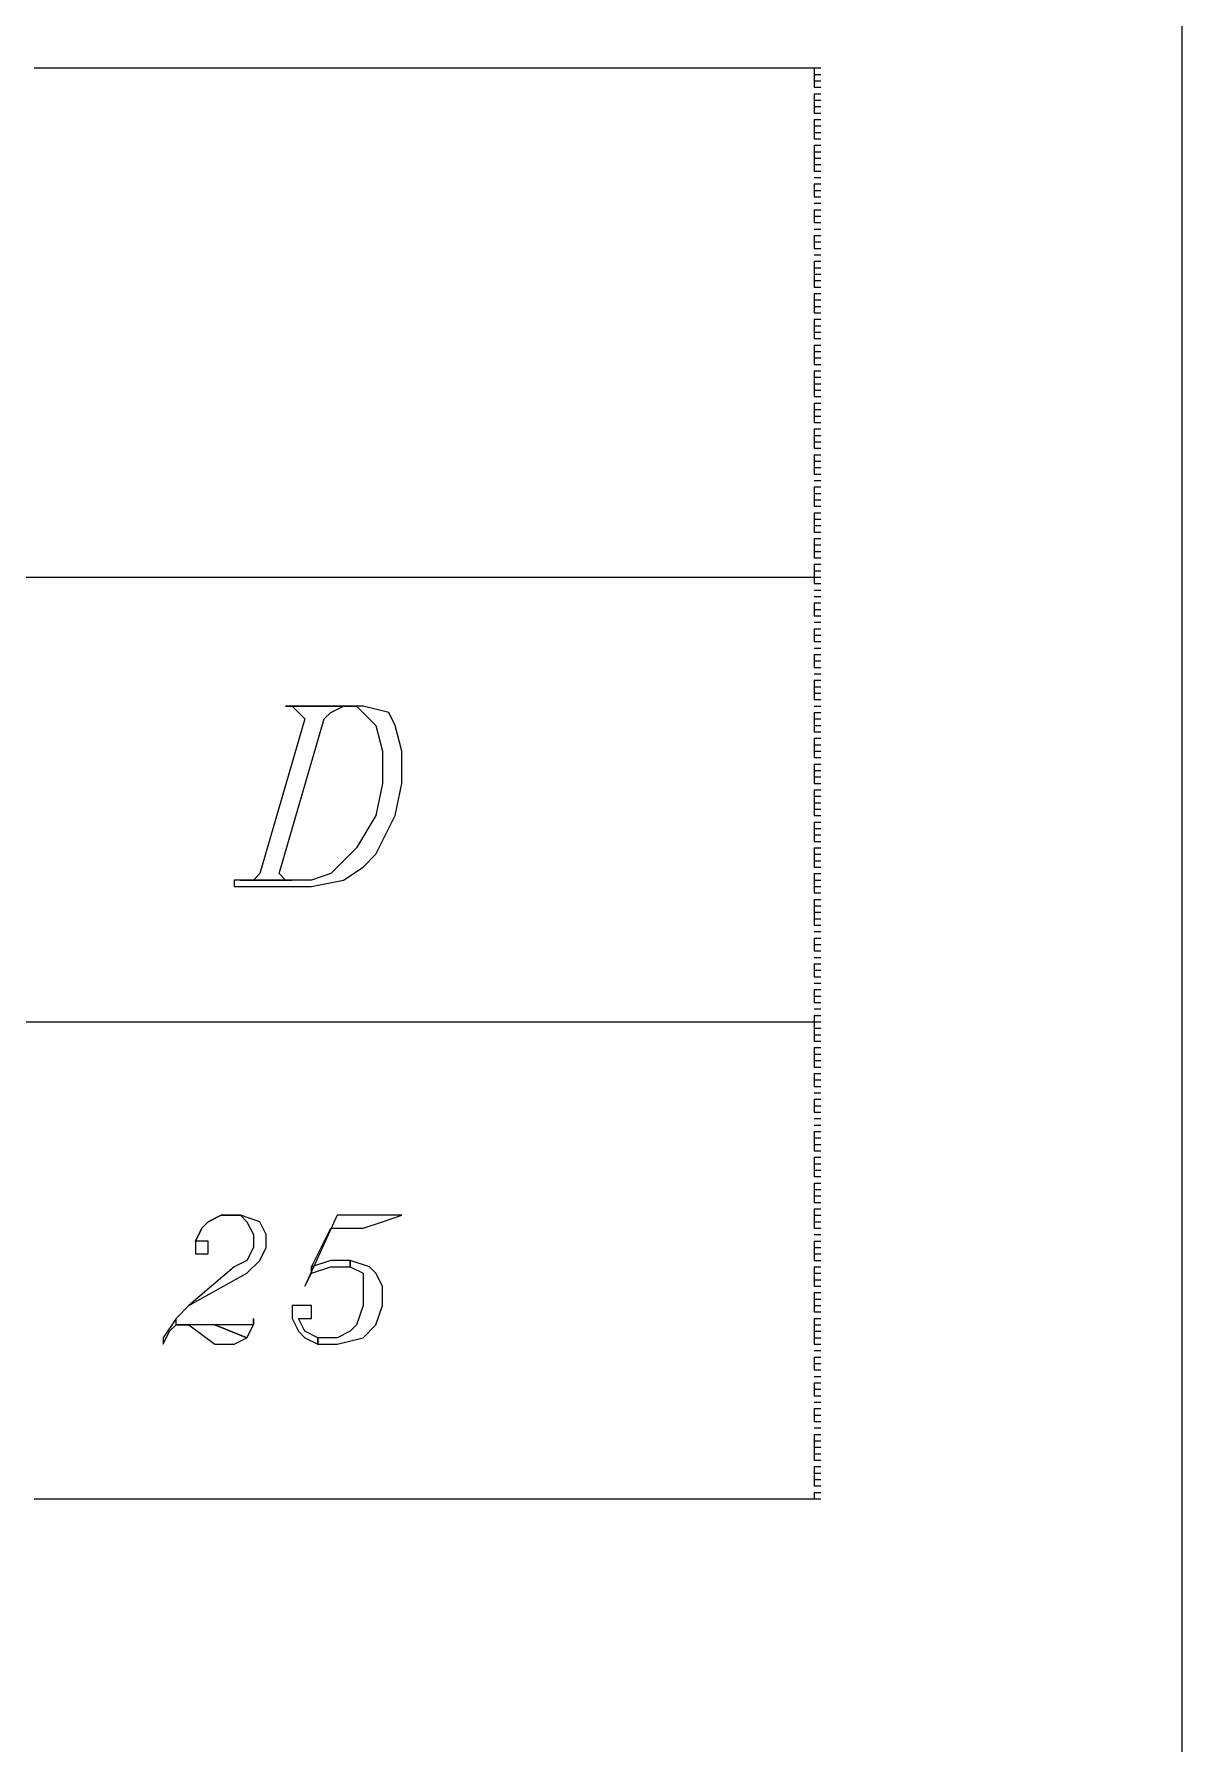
# Model space of a CAD drawing. Header units: inches. Extents: x 0.2 to 10.8, y 0.5 to 8.
# Drawn here: x 5.445 to 5.7417, y 3.2017 to 3.6437 of the extents above; entities that cross this region are included whole.
import ezdxf

# ---------------------------------------------------------------- set-up
doc = ezdxf.new("R2010")
doc.units = ezdxf.units.IN
doc.header["$MEASUREMENT"] = 0
doc.layers.add('PDF_Geometry', color=7, linetype='Continuous')

msp = doc.modelspace()

# ---------------------------------------------------------------- linework, layer by layer
at = {"layer": 'PDF_Geometry', "lineweight": 13}
for points in [[(0.76167, 6.81667), (5.74167, 6.81667), (5.74167, 1.33667), (0.76167, 1.33667), (0.76167, 6.81667)], [(3.06667, 6.81667), (5.74167, 6.81667), (5.74167, 1.33667), (3.06667, 1.33667), (3.06667, 6.81667)], [(5.445, 3.635), (5.44667, 3.635)], [(5.445, 3.635), (5.44667, 3.635)], [(5.44667, 3.635), (5.44833, 3.635)], [(5.44667, 3.635), (5.44833, 3.635)], [(5.44833, 3.635), (5.45, 3.635)], [(5.44833, 3.635), (5.45, 3.635)], [(5.45, 3.635), (5.45167, 3.635)], [(5.45167, 3.635), (5.45333, 3.635)], [(5.45167, 3.635), (5.45333, 3.635)], [(5.45333, 3.635), (5.455, 3.635)], [(5.45333, 3.635), (5.455, 3.635)], [(5.455, 3.635), (5.45667, 3.635)], [(5.455, 3.635), (5.45667, 3.635)], [(5.45667, 3.635), (5.45833, 3.635)], [(5.45833, 3.635), (5.46, 3.635)], [(5.45833, 3.635), (5.46, 3.635)], [(5.46, 3.635), (5.46167, 3.635)], [(5.46, 3.635), (5.46167, 3.635)], [(5.46167, 3.635), (5.46333, 3.635)], [(5.46167, 3.635), (5.46333, 3.635)], [(5.46333, 3.635), (5.465, 3.635)], [(5.465, 3.635), (5.46667, 3.635)], [(5.465, 3.635), (5.46667, 3.635)], [(5.46667, 3.635), (5.46833, 3.635)], [(5.46667, 3.635), (5.46833, 3.635)], [(5.46833, 3.635), (5.47, 3.635)], [(5.46833, 3.635), (5.47, 3.635)], [(5.47, 3.635), (5.47167, 3.635)], [(5.47, 3.635), (5.47167, 3.635)], [(5.47167, 3.635), (5.47333, 3.635)], [(5.47333, 3.635), (5.475, 3.635)], [(5.47333, 3.635), (5.475, 3.635)], [(5.475, 3.635), (5.47667, 3.635)], [(5.475, 3.635), (5.47667, 3.635)], [(5.47667, 3.635), (5.47833, 3.635)], [(5.47667, 3.635), (5.47833, 3.635)], [(5.47833, 3.635), (5.48, 3.635)], [(5.48, 3.635), (5.48167, 3.635)], [(5.48, 3.635), (5.48167, 3.635)], [(5.48167, 3.635), (5.48333, 3.635)], [(5.48167, 3.635), (5.48333, 3.635)], [(5.48333, 3.635), (5.485, 3.635)], [(5.48333, 3.635), (5.485, 3.635)], [(5.485, 3.635), (5.48667, 3.635)], [(5.48667, 3.635), (5.48833, 3.635)], [(5.48667, 3.635), (5.48833, 3.635)], [(5.48833, 3.635), (5.49, 3.635)], [(5.48833, 3.635), (5.49, 3.635)], [(5.49, 3.635), (5.49167, 3.635)], [(5.49, 3.635), (5.49167, 3.635)], [(5.49167, 3.635), (5.49333, 3.635)], [(5.49167, 3.635), (5.49333, 3.635)], [(5.49333, 3.635), (5.495, 3.635)], [(5.495, 3.635), (5.49667, 3.635)], [(5.495, 3.635), (5.49667, 3.635)], [(5.49667, 3.635), (5.49833, 3.635)], [(5.49667, 3.635), (5.49833, 3.635)], [(5.49833, 3.635), (5.5, 3.635)], [(5.49833, 3.635), (5.5, 3.635)], [(5.5, 3.635), (5.50167, 3.635)], [(5.50167, 3.635), (5.50333, 3.635)], [(5.50167, 3.635), (5.50333, 3.635)], [(5.50333, 3.635), (5.505, 3.635)], [(5.50333, 3.635), (5.505, 3.635)], [(5.505, 3.635), (5.50667, 3.635)], [(5.505, 3.635), (5.50667, 3.635)], [(5.50667, 3.635), (5.50833, 3.635)], [(5.50833, 3.635), (5.51, 3.635)], [(5.50833, 3.635), (5.51, 3.635)], [(5.51, 3.635), (5.51167, 3.635)], [(5.51, 3.635), (5.51167, 3.635)], [(5.51167, 3.635), (5.51333, 3.635)], [(5.51167, 3.635), (5.51333, 3.635)], [(5.51333, 3.635), (5.515, 3.635)], [(5.515, 3.635), (5.51667, 3.635)], [(5.515, 3.635), (5.51667, 3.635)], [(5.51667, 3.635), (5.51833, 3.635)], [(5.51667, 3.635), (5.51833, 3.635)], [(5.51833, 3.635), (5.52, 3.635)], [(5.51833, 3.635), (5.52, 3.635)], [(5.52, 3.635), (5.52167, 3.635)], [(5.52, 3.635), (5.52167, 3.635)], [(5.52167, 3.635), (5.52333, 3.635)], [(5.52333, 3.635), (5.525, 3.635)], [(5.52333, 3.635), (5.525, 3.635)], [(5.525, 3.635), (5.52667, 3.635)], [(5.525, 3.635), (5.52667, 3.635)], [(5.52667, 3.635), (5.52833, 3.635)], [(5.52667, 3.635), (5.52833, 3.635)], [(5.52833, 3.635), (5.53, 3.635)], [(5.53, 3.635), (5.53167, 3.635)], [(5.53, 3.635), (5.53167, 3.635)], [(5.53167, 3.635), (5.53333, 3.635)], [(5.53167, 3.635), (5.53333, 3.635)], [(5.53333, 3.635), (5.535, 3.635)], [(5.53333, 3.635), (5.535, 3.635)], [(5.535, 3.635), (5.53667, 3.635)], [(5.53667, 3.635), (5.53833, 3.635)], [(5.53667, 3.635), (5.53833, 3.635)], [(5.53833, 3.635), (5.54, 3.635)], [(5.53833, 3.635), (5.54, 3.635)], [(5.54, 3.635), (5.54167, 3.635)], [(5.54, 3.635), (5.54167, 3.635)], [(5.54167, 3.635), (5.54333, 3.635)], [(5.54333, 3.635), (5.545, 3.635)], [(5.54333, 3.635), (5.545, 3.635)], [(5.545, 3.635), (5.54667, 3.635)], [(5.545, 3.635), (5.54667, 3.635)], [(5.54667, 3.635), (5.54833, 3.635)], [(5.54667, 3.635), (5.54833, 3.635)], [(5.54833, 3.635), (5.55, 3.635)], [(5.54833, 3.635), (5.55, 3.635)], [(5.55, 3.635), (5.55167, 3.635)], [(5.55, 3.635), (5.55167, 3.635)], [(5.55167, 3.635), (5.55333, 3.635)], [(5.55333, 3.635), (5.555, 3.635)], [(5.55333, 3.635), (5.555, 3.635)], [(5.555, 3.635), (5.55667, 3.635)], [(5.555, 3.635), (5.55667, 3.635)], [(5.55667, 3.635), (5.55833, 3.635)], [(5.55667, 3.635), (5.55833, 3.635)], [(5.55833, 3.635), (5.56, 3.635)], [(5.56, 3.635), (5.56167, 3.635)], [(5.56, 3.635), (5.56167, 3.635)], [(5.56167, 3.635), (5.56333, 3.635)], [(5.56167, 3.635), (5.56333, 3.635)], [(5.56333, 3.635), (5.565, 3.635)], [(5.56333, 3.635), (5.565, 3.635)], [(5.565, 3.635), (5.56667, 3.635)], [(5.56667, 3.635), (5.56833, 3.635)], [(5.56667, 3.635), (5.56833, 3.635)], [(5.56833, 3.635), (5.57, 3.635)], [(5.56833, 3.635), (5.57, 3.635)], [(5.57, 3.635), (5.57167, 3.635)], [(5.57, 3.635), (5.57167, 3.635)], [(5.57167, 3.635), (5.57333, 3.635)], [(5.57333, 3.635), (5.575, 3.635)], [(5.57333, 3.635), (5.575, 3.635)], [(5.575, 3.635), (5.57667, 3.635)], [(5.575, 3.635), (5.57667, 3.635)], [(5.57667, 3.635), (5.57833, 3.635)], [(5.57667, 3.635), (5.57833, 3.635)], [(5.57833, 3.635), (5.58, 3.635)], [(5.57833, 3.635), (5.58, 3.635)], [(5.58, 3.635), (5.58167, 3.635)], [(5.58167, 3.635), (5.58333, 3.635)], [(5.58167, 3.635), (5.58333, 3.635)], [(5.58333, 3.635), (5.585, 3.635)], [(5.58333, 3.635), (5.585, 3.635)], [(5.585, 3.635), (5.58667, 3.635)], [(5.585, 3.635), (5.58667, 3.635)], [(5.58667, 3.635), (5.58833, 3.635)], [(5.58833, 3.635), (5.59, 3.635)], [(5.58833, 3.635), (5.59, 3.635)], [(5.59, 3.635), (5.59167, 3.635)], [(5.59, 3.635), (5.59167, 3.635)], [(5.59167, 3.635), (5.59333, 3.635)], [(5.59167, 3.635), (5.59333, 3.635)], [(5.59333, 3.635), (5.595, 3.635)], [(5.595, 3.635), (5.59667, 3.635)], [(5.595, 3.635), (5.59667, 3.635)], [(5.59667, 3.635), (5.59833, 3.635)], [(5.59667, 3.635), (5.59833, 3.635)], [(5.59833, 3.635), (5.6, 3.635)], [(5.59833, 3.635), (5.6, 3.635)], [(5.6, 3.635), (5.60167, 3.635)], [(5.60167, 3.635), (5.60333, 3.635)], [(5.60167, 3.635), (5.60333, 3.635)], [(5.60333, 3.635), (5.605, 3.635)], [(5.60333, 3.635), (5.605, 3.635)], [(5.605, 3.635), (5.60667, 3.635)], [(5.605, 3.635), (5.60667, 3.635)], [(5.60667, 3.635), (5.60833, 3.635)], [(5.60667, 3.635), (5.60833, 3.635)], [(5.60833, 3.635), (5.61, 3.635)], [(5.61, 3.635), (5.61167, 3.635)], [(5.61, 3.635), (5.61167, 3.635)], [(5.61167, 3.635), (5.61333, 3.635)], [(5.61167, 3.635), (5.61333, 3.635)], [(5.61333, 3.635), (5.615, 3.635)], [(5.61333, 3.635), (5.615, 3.635)], [(5.615, 3.635), (5.61667, 3.635)], [(5.61667, 3.635), (5.61833, 3.635)], [(5.61667, 3.635), (5.61833, 3.635)], [(5.61833, 3.635), (5.62, 3.635)], [(5.61833, 3.635), (5.62, 3.635)], [(5.62, 3.635), (5.62167, 3.635)], [(5.62, 3.635), (5.62167, 3.635)], [(5.62167, 3.635), (5.62333, 3.635)], [(5.62333, 3.635), (5.625, 3.635)], [(5.62333, 3.635), (5.625, 3.635)], [(5.625, 3.635), (5.62667, 3.635)], [(5.625, 3.635), (5.62667, 3.635)], [(5.62667, 3.635), (5.62833, 3.635)], [(5.62667, 3.635), (5.62833, 3.635)], [(5.62833, 3.635), (5.63, 3.635)], [(5.63, 3.635), (5.63167, 3.635)], [(5.63, 3.635), (5.63167, 3.635)], [(5.63167, 3.635), (5.63333, 3.635)], [(5.63167, 3.635), (5.63333, 3.635)], [(5.63333, 3.635), (5.635, 3.635)], [(5.63333, 3.635), (5.635, 3.635)], [(5.635, 3.635), (5.63667, 3.635)], [(5.635, 3.635), (5.63667, 3.635)], [(5.63667, 3.635), (5.63833, 3.635)], [(5.63667, 3.635), (5.63833, 3.635)], [(5.63833, 3.635), (5.64, 3.635)], [(5.64, 3.635), (5.64167, 3.635)], [(5.64, 3.635), (5.64167, 3.635)], [(5.64167, 3.635), (5.64333, 3.635)], [(5.64167, 3.635), (5.64333, 3.635)], [(5.64333, 3.635), (5.645, 3.635)], [(5.645, 3.635), (5.64667, 3.635)], [(5.645, 3.635), (5.64667, 3.635)], [(5.64667, 3.635), (5.64833, 3.635)], [(5.64667, 3.635), (5.64667, 3.63333)], [(5.64667, 3.635), (5.64833, 3.635)], [(5.64667, 3.635), (5.64833, 3.635)], [(5.64667, 3.63333), (5.64833, 3.63333)], [(5.64667, 3.63333), (5.64667, 3.63167)], [(5.64667, 3.63167), (5.64833, 3.63167)], [(5.64667, 3.63167), (5.64667, 3.63)], [(5.64667, 3.63), (5.64833, 3.63)], [(5.64667, 3.62833), (5.64833, 3.62833)], [(5.64667, 3.62833), (5.64667, 3.62667)], [(5.64667, 3.62667), (5.64833, 3.62667)], [(5.64667, 3.62667), (5.64667, 3.625)], [(5.64667, 3.625), (5.64833, 3.625)], [(5.64667, 3.625), (5.64667, 3.62333)], [(5.64667, 3.62333), (5.64833, 3.62333)], [(5.64667, 3.62167), (5.64833, 3.62167)], [(5.64667, 3.62167), (5.64667, 3.62)], [(5.64667, 3.62), (5.64833, 3.62)], [(5.64667, 3.62), (5.64667, 3.61833)], [(5.64667, 3.61833), (5.64833, 3.61833)], [(5.64667, 3.61833), (5.64667, 3.61667)], [(5.64667, 3.61667), (5.64833, 3.61667)], [(5.64667, 3.615), (5.64833, 3.615)], [(5.64667, 3.615), (5.64667, 3.61333)], [(5.64667, 3.61333), (5.64833, 3.61333)], [(5.64667, 3.61333), (5.64667, 3.61167)], [(5.64667, 3.61167), (5.64833, 3.61167)], [(5.64667, 3.61167), (5.64667, 3.61)], [(5.64667, 3.61), (5.64833, 3.61)], [(5.64667, 3.61), (5.64667, 3.60833)], [(5.64667, 3.60833), (5.64833, 3.60833)], [(5.64667, 3.60667), (5.64833, 3.60667)], [(5.64667, 3.60667), (5.64833, 3.60667)], [(5.64667, 3.605), (5.64833, 3.605)], [(5.64667, 3.605), (5.64667, 3.60333)], [(5.64667, 3.60333), (5.64833, 3.60333)], [(5.64667, 3.60333), (5.64667, 3.60167)], [(5.64667, 3.60167), (5.64833, 3.60167)], [(5.64667, 3.6), (5.64833, 3.6)], [(5.64667, 3.6), (5.64833, 3.6)], [(5.64667, 3.59833), (5.64833, 3.59833)], [(5.64667, 3.59833), (5.64667, 3.59667)], [(5.64667, 3.59667), (5.64833, 3.59667)], [(5.64667, 3.59667), (5.64667, 3.595)], [(5.64667, 3.595), (5.64833, 3.595)], [(5.64667, 3.59333), (5.64833, 3.59333)], [(5.64667, 3.59333), (5.64833, 3.59333)], [(5.64667, 3.59167), (5.64833, 3.59167)], [(5.64667, 3.59167), (5.64667, 3.59)], [(5.64667, 3.59), (5.64833, 3.59)], [(5.64667, 3.59), (5.64667, 3.58833)], [(5.64667, 3.58833), (5.64833, 3.58833)], [(5.64667, 3.58667), (5.64833, 3.58667)], [(5.64667, 3.58667), (5.64833, 3.58667)], [(5.64667, 3.585), (5.64833, 3.585)], [(5.64667, 3.585), (5.64667, 3.58333)], [(5.64667, 3.58333), (5.64833, 3.58333)], [(5.64667, 3.58333), (5.64667, 3.58167)], [(5.64667, 3.58167), (5.64833, 3.58167)], [(5.64667, 3.58167), (5.64667, 3.58)], [(5.64667, 3.58), (5.64833, 3.58)], [(5.64667, 3.58), (5.64667, 3.57833)], [(5.64667, 3.57833), (5.64833, 3.57833)], [(5.64667, 3.57667), (5.64833, 3.57667)], [(5.64667, 3.57667), (5.64667, 3.575)], [(5.64667, 3.575), (5.64833, 3.575)], [(5.64667, 3.575), (5.64667, 3.57333)], [(5.64667, 3.57333), (5.64833, 3.57333)], [(5.64667, 3.57333), (5.64667, 3.57167)], [(5.64667, 3.57167), (5.64833, 3.57167)], [(5.64667, 3.57), (5.64833, 3.57)], [(5.64667, 3.57), (5.64667, 3.56833)], [(5.64667, 3.56833), (5.64833, 3.56833)], [(5.64667, 3.56833), (5.64667, 3.56667)], [(5.64667, 3.56667), (5.64833, 3.56667)], [(5.64667, 3.56667), (5.64667, 3.565)], [(5.64667, 3.565), (5.64833, 3.565)], [(5.64667, 3.56333), (5.64833, 3.56333)], [(5.64667, 3.56333), (5.64667, 3.56167)], [(5.64667, 3.56167), (5.64833, 3.56167)], [(5.64667, 3.56167), (5.64667, 3.56)], [(5.64667, 3.56), (5.64833, 3.56)], [(5.64667, 3.56), (5.64667, 3.55833)], [(5.64667, 3.55833), (5.64833, 3.55833)], [(5.64667, 3.55667), (5.64833, 3.55667)], [(5.64667, 3.55667), (5.64667, 3.555)], [(5.64667, 3.555), (5.64833, 3.555)], [(5.64667, 3.555), (5.64667, 3.55333)], [(5.64667, 3.55333), (5.64833, 3.55333)], [(5.64667, 3.55333), (5.64667, 3.55167)], [(5.64667, 3.55167), (5.64833, 3.55167)], [(5.64667, 3.55167), (5.64667, 3.55)], [(5.64667, 3.55), (5.64833, 3.55)], [(5.64667, 3.54833), (5.64833, 3.54833)], [(5.64667, 3.54833), (5.64667, 3.54667)], [(5.64667, 3.54667), (5.64833, 3.54667)], [(5.64667, 3.54667), (5.64667, 3.545)], [(5.64667, 3.545), (5.64833, 3.545)], [(5.64667, 3.545), (5.64667, 3.54333)], [(5.64667, 3.54333), (5.64833, 3.54333)], [(5.64667, 3.54167), (5.64833, 3.54167)], [(5.64667, 3.54167), (5.64667, 3.54)], [(5.64667, 3.54), (5.64833, 3.54)], [(5.64667, 3.54), (5.64667, 3.53833)], [(5.64667, 3.53833), (5.64833, 3.53833)], [(5.64667, 3.53833), (5.64667, 3.53667)], [(5.64667, 3.53667), (5.64833, 3.53667)], [(5.64667, 3.535), (5.64833, 3.535)], [(5.64667, 3.535), (5.64667, 3.53333)], [(5.64667, 3.53333), (5.64833, 3.53333)], [(5.64667, 3.53333), (5.64667, 3.53167)], [(5.64667, 3.53167), (5.64833, 3.53167)], [(5.64667, 3.53167), (5.64667, 3.53)], [(5.64667, 3.53), (5.64833, 3.53)], [(5.64667, 3.52833), (5.64833, 3.52833)], [(5.64667, 3.52833), (5.64833, 3.52833)], [(5.64667, 3.52667), (5.64833, 3.52667)], [(5.64667, 3.52667), (5.64667, 3.525)], [(5.64667, 3.525), (5.64833, 3.525)], [(5.64667, 3.525), (5.64667, 3.52333)], [(5.64667, 3.52333), (5.64833, 3.52333)], [(5.64667, 3.52333), (5.64667, 3.52167)], [(5.64667, 3.52167), (5.64833, 3.52167)], [(5.64667, 3.52), (5.64833, 3.52)], [(5.64667, 3.52), (5.64667, 3.51833)], [(5.64667, 3.51833), (5.64833, 3.51833)], [(5.64667, 3.51833), (5.64667, 3.51667)], [(5.64667, 3.51667), (5.64833, 3.51667)], [(5.64667, 3.51667), (5.64667, 3.515)], [(5.64667, 3.515), (5.64833, 3.515)], [(5.64667, 3.51333), (5.64833, 3.51333)], [(5.64667, 3.51333), (5.64667, 3.51167)], [(5.64667, 3.51167), (5.64833, 3.51167)], [(5.64667, 3.51167), (5.64667, 3.51)], [(5.64667, 3.51), (5.64833, 3.51)], [(5.64667, 3.51), (5.64667, 3.50833)], [(5.64667, 3.50833), (5.64833, 3.50833)], [(5.64667, 3.50667), (5.64833, 3.50667)], [(5.64667, 3.50667), (5.64667, 3.505)], [(5.64667, 3.505), (5.64833, 3.505)], [(5.64667, 3.505), (5.64667, 3.50333)], [(5.64667, 3.50333), (5.64833, 3.50333)], [(5.64667, 3.50333), (5.64667, 3.50167)], [(5.64667, 3.50167), (5.64833, 3.50167)], [(5.64667, 3.5), (5.64833, 3.5)], [(5.64667, 3.5), (5.64833, 3.5)], [(5.64667, 3.49833), (5.64833, 3.49833)], [(5.64667, 3.49833), (5.64833, 3.49833)], [(5.64667, 3.49667), (5.64833, 3.49667)], [(5.64667, 3.49667), (5.64667, 3.495)], [(5.64667, 3.495), (5.64833, 3.495)], [(5.64667, 3.495), (5.64667, 3.49333)], [(5.64667, 3.49333), (5.64833, 3.49333)], [(5.64667, 3.49167), (5.64833, 3.49167)], [(5.64667, 3.49167), (5.64833, 3.49167)], [(5.64667, 3.49), (5.64833, 3.49)], [(5.64667, 3.49), (5.64667, 3.48833)], [(5.64667, 3.48833), (5.64833, 3.48833)], [(5.64667, 3.48833), (5.64667, 3.48667)], [(5.64667, 3.48667), (5.64833, 3.48667)], [(5.64667, 3.485), (5.64833, 3.485)], [(5.64667, 3.485), (5.64833, 3.485)], [(5.64667, 3.48333), (5.64833, 3.48333)], [(5.64667, 3.48333), (5.64667, 3.48167)], [(5.64667, 3.48167), (5.64833, 3.48167)], [(5.64667, 3.48167), (5.64667, 3.48)], [(5.64667, 3.48), (5.64833, 3.48)], [(5.64667, 3.47833), (5.64833, 3.47833)], [(5.64667, 3.47833), (5.64833, 3.47833)], [(5.64667, 3.47667), (5.64833, 3.47667)], [(5.64667, 3.47667), (5.64667, 3.475)], [(5.64667, 3.475), (5.64833, 3.475)], [(5.64667, 3.475), (5.64667, 3.47333)], [(5.64667, 3.47333), (5.64833, 3.47333)], [(5.64667, 3.47333), (5.64667, 3.47167)], [(5.64667, 3.47167), (5.64833, 3.47167)], [(5.53, 3.47), (5.51, 3.47), (5.51, 3.47), (5.51167, 3.47), (5.52833, 3.47), (5.53333, 3.465), (5.535, 3.45833), (5.535, 3.45), (5.53333, 3.44167), (5.52833, 3.43333), (5.52167, 3.42667), (5.51667, 3.425), (5.51167, 3.425), (5.49833, 3.425), (5.49667, 3.425), (5.49667, 3.42333), (5.51667, 3.42333), (5.525, 3.425), (5.53, 3.42833), (5.53333, 3.43167), (5.53833, 3.44167), (5.54, 3.45), (5.54, 3.45833), (5.53833, 3.465), (5.53667, 3.46833), (5.53, 3.47)], [(5.51167, 3.47), (5.51333, 3.46833), (5.515, 3.46667), (5.50333, 3.42667), (5.50167, 3.425), (5.49833, 3.425), (5.51167, 3.425), (5.51, 3.425), (5.50833, 3.42667), (5.52, 3.46667), (5.52167, 3.46833), (5.525, 3.47), (5.52833, 3.47), (5.51167, 3.47)], [(5.64667, 3.47), (5.64833, 3.47)], [(5.64667, 3.47), (5.64833, 3.47)], [(5.64667, 3.46833), (5.64833, 3.46833)], [(5.64667, 3.46833), (5.64667, 3.46667)], [(5.64667, 3.46667), (5.64833, 3.46667)], [(5.64667, 3.46667), (5.64667, 3.465)], [(5.64667, 3.465), (5.64833, 3.465)], [(5.64667, 3.465), (5.64667, 3.46333)], [(5.64667, 3.46333), (5.64833, 3.46333)], [(5.64667, 3.46167), (5.64833, 3.46167)], [(5.64667, 3.46167), (5.64667, 3.46)], [(5.64667, 3.46), (5.64833, 3.46)], [(5.64667, 3.46), (5.64667, 3.45833)], [(5.64667, 3.45833), (5.64833, 3.45833)], [(5.64667, 3.45833), (5.64667, 3.45667)], [(5.64667, 3.45667), (5.64833, 3.45667)], [(5.64667, 3.455), (5.64833, 3.455)], [(5.64667, 3.455), (5.64667, 3.45333)], [(5.64667, 3.45333), (5.64833, 3.45333)], [(5.64667, 3.45333), (5.64667, 3.45167)], [(5.64667, 3.45167), (5.64833, 3.45167)], [(5.64667, 3.45167), (5.64667, 3.45)], [(5.64667, 3.45), (5.64833, 3.45)], [(5.64667, 3.44833), (5.64833, 3.44833)], [(5.64667, 3.44833), (5.64667, 3.44667)], [(5.64667, 3.44667), (5.64833, 3.44667)], [(5.64667, 3.44667), (5.64667, 3.445)], [(5.64667, 3.445), (5.64833, 3.445)], [(5.64667, 3.445), (5.64667, 3.44333)], [(5.64667, 3.44333), (5.64833, 3.44333)], [(5.64667, 3.44333), (5.64667, 3.44167)], [(5.64667, 3.44167), (5.64833, 3.44167)], [(5.64667, 3.44), (5.64833, 3.44)], [(5.64667, 3.44), (5.64667, 3.43833)], [(5.64667, 3.43833), (5.64833, 3.43833)], [(5.64667, 3.43833), (5.64667, 3.43667)], [(5.64667, 3.43667), (5.64833, 3.43667)], [(5.64667, 3.43667), (5.64667, 3.435)], [(5.64667, 3.435), (5.64833, 3.435)], [(5.64667, 3.43333), (5.64833, 3.43333)], [(5.64667, 3.43333), (5.64667, 3.43167)], [(5.64667, 3.43167), (5.64833, 3.43167)], [(5.64667, 3.43167), (5.64667, 3.43)], [(5.64667, 3.43), (5.64833, 3.43)], [(5.64667, 3.43), (5.64667, 3.42833)], [(5.64667, 3.42833), (5.64833, 3.42833)], [(5.64667, 3.42667), (5.64833, 3.42667)], [(5.64667, 3.42667), (5.64667, 3.425)], [(5.64667, 3.425), (5.64833, 3.425)], [(5.64667, 3.425), (5.64667, 3.42333)], [(5.64667, 3.42333), (5.64833, 3.42333)], [(5.64667, 3.42333), (5.64667, 3.42167)], [(5.64667, 3.42167), (5.64833, 3.42167)], [(5.64667, 3.42), (5.64833, 3.42)], [(5.64667, 3.42), (5.64667, 3.41833)], [(5.64667, 3.41833), (5.64833, 3.41833)], [(5.64667, 3.41833), (5.64667, 3.41667)], [(5.64667, 3.41667), (5.64833, 3.41667)], [(5.64667, 3.41667), (5.64667, 3.415)], [(5.64667, 3.415), (5.64833, 3.415)], [(5.64667, 3.415), (5.64667, 3.41333)], [(5.64667, 3.41333), (5.64833, 3.41333)], [(5.64667, 3.41167), (5.64833, 3.41167)], [(5.64667, 3.41167), (5.64833, 3.41167)], [(5.64667, 3.41), (5.64833, 3.41)], [(5.64667, 3.41), (5.64667, 3.40833)], [(5.64667, 3.40833), (5.64833, 3.40833)], [(5.64667, 3.40833), (5.64667, 3.40667)], [(5.64667, 3.40667), (5.64833, 3.40667)], [(5.64667, 3.405), (5.64833, 3.405)], [(5.64667, 3.405), (5.64833, 3.405)], [(5.64667, 3.40333), (5.64833, 3.40333)], [(5.64667, 3.40333), (5.64667, 3.40167)], [(5.64667, 3.40167), (5.64833, 3.40167)], [(5.64667, 3.40167), (5.64667, 3.4)], [(5.64667, 3.4), (5.64833, 3.4)], [(5.64667, 3.39833), (5.64833, 3.39833)], [(5.64667, 3.39833), (5.64833, 3.39833)], [(5.64667, 3.39667), (5.64833, 3.39667)], [(5.64667, 3.39667), (5.64667, 3.395)], [(5.64667, 3.395), (5.64833, 3.395)], [(5.64667, 3.395), (5.64667, 3.39333)], [(5.64667, 3.39333), (5.64833, 3.39333)], [(5.64667, 3.39167), (5.64833, 3.39167)], [(5.64667, 3.39167), (5.64833, 3.39167)], [(5.64667, 3.39), (5.64833, 3.39)], [(5.64667, 3.39), (5.64667, 3.38833)], [(5.64667, 3.38833), (5.64833, 3.38833)], [(5.64667, 3.38833), (5.64667, 3.38667)], [(5.64667, 3.38667), (5.64833, 3.38667)], [(5.64667, 3.38667), (5.64667, 3.385)], [(5.64667, 3.385), (5.64833, 3.385)], [(5.64667, 3.385), (5.64667, 3.38333)], [(5.64667, 3.38333), (5.64833, 3.38333)], [(5.64667, 3.38167), (5.64833, 3.38167)], [(5.64667, 3.38167), (5.64667, 3.38)], [(5.64667, 3.38), (5.64833, 3.38)], [(5.64667, 3.38), (5.64667, 3.37833)], [(5.64667, 3.37833), (5.64833, 3.37833)], [(5.64667, 3.37833), (5.64667, 3.37667)], [(5.64667, 3.37667), (5.64833, 3.37667)], [(5.64667, 3.375), (5.64833, 3.375)], [(5.64667, 3.375), (5.64667, 3.37333)], [(5.64667, 3.37333), (5.64833, 3.37333)], [(5.64667, 3.37333), (5.64667, 3.37167)], [(5.64667, 3.37167), (5.64833, 3.37167)], [(5.64667, 3.37), (5.64833, 3.37)], [(5.64667, 3.37), (5.64833, 3.37)], [(5.64667, 3.36833), (5.64833, 3.36833)], [(5.64667, 3.36833), (5.64667, 3.36667)], [(5.64667, 3.36667), (5.64833, 3.36667)], [(5.64667, 3.36667), (5.64667, 3.365)], [(5.64667, 3.365), (5.64833, 3.365)], [(5.64667, 3.36333), (5.64833, 3.36333)], [(5.64667, 3.36333), (5.64833, 3.36333)], [(5.64667, 3.36167), (5.64833, 3.36167)], [(5.64667, 3.36167), (5.64833, 3.36167)], [(5.64667, 3.36), (5.64833, 3.36)], [(5.64667, 3.36), (5.64667, 3.35833)], [(5.64667, 3.35833), (5.64833, 3.35833)], [(5.64667, 3.35833), (5.64667, 3.35667)], [(5.64667, 3.35667), (5.64833, 3.35667)], [(5.64667, 3.35667), (5.64667, 3.355)], [(5.64667, 3.355), (5.64833, 3.355)], [(5.64667, 3.35333), (5.64833, 3.35333)], [(5.64667, 3.35333), (5.64667, 3.35167)], [(5.64667, 3.35167), (5.64833, 3.35167)], [(5.64667, 3.35167), (5.64667, 3.35)], [(5.64667, 3.35), (5.64833, 3.35)], [(5.64667, 3.35), (5.64667, 3.34833)], [(5.64667, 3.34833), (5.64833, 3.34833)], [(5.64667, 3.34667), (5.64833, 3.34667)], [(5.64667, 3.34667), (5.64667, 3.345)], [(5.64667, 3.345), (5.64833, 3.345)], [(5.64667, 3.345), (5.64667, 3.34333)], [(5.64667, 3.34333), (5.64833, 3.34333)], [(5.64667, 3.34333), (5.64667, 3.34167)], [(5.49833, 3.33833), (5.49833, 3.33833), (5.5, 3.33667), (5.50167, 3.33333), (5.50167, 3.33), (5.5, 3.32667), (5.49667, 3.325), (5.485, 3.315), (5.48167, 3.31167), (5.47833, 3.30667), (5.47833, 3.305), (5.48, 3.30833), (5.48167, 3.31), (5.485, 3.31), (5.48167, 3.31), (5.48167, 3.31167), (5.485, 3.315), (5.5, 3.32333), (5.50333, 3.32667), (5.505, 3.33), (5.505, 3.33333), (5.50333, 3.33667), (5.49833, 3.33833)], [(5.49833, 3.33833), (5.49333, 3.33833), (5.49, 3.33667), (5.48833, 3.335), (5.48667, 3.33167), (5.48667, 3.32833), (5.49, 3.32833), (5.49, 3.33167), (5.48667, 3.33167), (5.48833, 3.335), (5.49, 3.33667), (5.49333, 3.33833), (5.49833, 3.33833)], [(5.54, 3.33833), (5.52333, 3.33833), (5.515, 3.32), (5.51667, 3.32333), (5.51667, 3.325), (5.52167, 3.335), (5.53, 3.335), (5.535, 3.33667), (5.54, 3.33833)], [(5.64667, 3.34167), (5.64833, 3.34167)], [(5.64667, 3.34), (5.64833, 3.34)], [(5.64667, 3.34), (5.64667, 3.33833)], [(5.64667, 3.33833), (5.64833, 3.33833)], [(5.64667, 3.33833), (5.64667, 3.33667)], [(5.64667, 3.33667), (5.64833, 3.33667)], [(5.64667, 3.33667), (5.64667, 3.335)], [(5.64667, 3.335), (5.64833, 3.335)], [(5.64667, 3.33333), (5.64833, 3.33333)], [(5.64667, 3.33333), (5.64833, 3.33333)], [(5.64667, 3.33167), (5.64833, 3.33167)], [(5.64667, 3.33167), (5.64667, 3.33)], [(5.64667, 3.33), (5.64833, 3.33)], [(5.64667, 3.33), (5.64667, 3.32833)], [(5.52667, 3.32667), (5.52167, 3.32667), (5.51667, 3.325), (5.51667, 3.32333), (5.52167, 3.325), (5.52667, 3.325), (5.52667, 3.32667)], [(5.52667, 3.32667), (5.52667, 3.325), (5.53, 3.32333), (5.53, 3.32167), (5.53, 3.315), (5.52833, 3.31), (5.52667, 3.30833), (5.52333, 3.30667), (5.51833, 3.30667), (5.51833, 3.305), (5.52333, 3.305), (5.53, 3.30667), (5.53333, 3.31), (5.535, 3.315), (5.535, 3.32), (5.53333, 3.32333), (5.53167, 3.325), (5.52667, 3.32667)], [(5.64667, 3.32833), (5.64833, 3.32833)], [(5.64667, 3.32833), (5.64667, 3.32667)], [(5.64667, 3.32667), (5.64833, 3.32667)], [(5.64667, 3.325), (5.64833, 3.325)], [(5.64667, 3.325), (5.64667, 3.32333)], [(5.64667, 3.32333), (5.64833, 3.32333)], [(5.64667, 3.32333), (5.64667, 3.32167)], [(5.64667, 3.32167), (5.64833, 3.32167)], [(5.64667, 3.32167), (5.64667, 3.32)], [(5.64667, 3.32), (5.64833, 3.32)], [(5.64667, 3.31833), (5.64833, 3.31833)], [(5.64667, 3.31833), (5.64667, 3.31667)], [(5.64667, 3.31667), (5.64833, 3.31667)], [(5.64667, 3.31667), (5.64667, 3.315)], [(5.50167, 3.31167), (5.50167, 3.31167), (5.50167, 3.31), (5.5, 3.31), (5.49167, 3.31), (5.5, 3.30667), (5.50167, 3.31), (5.50167, 3.31), (5.50167, 3.31167)], [(5.51667, 3.315), (5.51167, 3.315), (5.51167, 3.31167), (5.51333, 3.30833), (5.515, 3.30667), (5.51833, 3.305), (5.51833, 3.30667), (5.515, 3.30833), (5.515, 3.30833), (5.51333, 3.31167), (5.51667, 3.31167), (5.51667, 3.315)], [(5.64667, 3.315), (5.64833, 3.315)], [(5.64667, 3.315), (5.64667, 3.31333)], [(5.64667, 3.31333), (5.64833, 3.31333)], [(5.64667, 3.31167), (5.64833, 3.31167)], [(5.64667, 3.31167), (5.64667, 3.31)], [(5.485, 3.31), (5.48167, 3.31), (5.48167, 3.31), (5.485, 3.31), (5.49167, 3.305), (5.49667, 3.305), (5.5, 3.30667), (5.49167, 3.31), (5.485, 3.31)], [(5.64667, 3.31), (5.64833, 3.31)], [(5.64667, 3.31), (5.64667, 3.30833)], [(5.64667, 3.30833), (5.64833, 3.30833)], [(5.64667, 3.30833), (5.64667, 3.30667)], [(5.64667, 3.30667), (5.64833, 3.30667)], [(5.64667, 3.30667), (5.64667, 3.305)], [(5.64667, 3.305), (5.64833, 3.305)], [(5.64667, 3.30333), (5.64833, 3.30333)], [(5.64667, 3.30333), (5.64833, 3.30333)], [(5.64667, 3.30167), (5.64833, 3.30167)], [(5.64667, 3.30167), (5.64667, 3.3)], [(5.64667, 3.3), (5.64833, 3.3)], [(5.64667, 3.3), (5.64667, 3.29833)], [(5.64667, 3.29833), (5.64833, 3.29833)], [(5.64667, 3.29667), (5.64833, 3.29667)], [(5.64667, 3.29667), (5.64833, 3.29667)], [(5.64667, 3.295), (5.64833, 3.295)], [(5.64667, 3.295), (5.64667, 3.29333)], [(5.64667, 3.29333), (5.64833, 3.29333)], [(5.64667, 3.29333), (5.64667, 3.29167)], [(5.64667, 3.29167), (5.64833, 3.29167)], [(5.64667, 3.29), (5.64833, 3.29)], [(5.64667, 3.29), (5.64833, 3.29)], [(5.64667, 3.28833), (5.64833, 3.28833)], [(5.64667, 3.28833), (5.64667, 3.28667)], [(5.64667, 3.28667), (5.64833, 3.28667)], [(5.64667, 3.28667), (5.64667, 3.285)], [(5.64667, 3.285), (5.64833, 3.285)], [(5.64667, 3.28333), (5.64833, 3.28333)], [(5.64667, 3.28333), (5.64833, 3.28333)], [(5.64667, 3.28167), (5.64833, 3.28167)], [(5.64667, 3.28167), (5.64667, 3.28)], [(5.64667, 3.28), (5.64833, 3.28)], [(5.64667, 3.28), (5.64667, 3.27833)], [(5.64667, 3.27833), (5.64833, 3.27833)], [(5.64667, 3.27833), (5.64667, 3.27667)], [(5.64667, 3.27667), (5.64833, 3.27667)], [(5.64667, 3.27667), (5.64667, 3.275)], [(5.64667, 3.275), (5.64833, 3.275)], [(5.64667, 3.27333), (5.64833, 3.27333)], [(5.64667, 3.27333), (5.64667, 3.27167)], [(5.64667, 3.27167), (5.64833, 3.27167)], [(5.64667, 3.27167), (5.64667, 3.27)], [(5.64667, 3.27), (5.64833, 3.27)], [(5.64667, 3.27), (5.64667, 3.26833)], [(5.64667, 3.26833), (5.64833, 3.26833)], [(5.445, 3.265), (5.44667, 3.265)], [(5.445, 3.265), (5.44667, 3.265)], [(5.44667, 3.265), (5.44833, 3.265)], [(5.44667, 3.265), (5.44833, 3.265)], [(5.44833, 3.265), (5.45, 3.265)], [(5.44833, 3.265), (5.45, 3.265)], [(5.45, 3.265), (5.45167, 3.265)], [(5.45167, 3.265), (5.45333, 3.265)], [(5.45167, 3.265), (5.45333, 3.265)], [(5.45333, 3.265), (5.455, 3.265)], [(5.45333, 3.265), (5.455, 3.265)], [(5.455, 3.265), (5.45667, 3.265)], [(5.455, 3.265), (5.45667, 3.265)], [(5.45667, 3.265), (5.45833, 3.265)], [(5.45833, 3.265), (5.46, 3.265)], [(5.45833, 3.265), (5.46, 3.265)], [(5.46, 3.265), (5.46167, 3.265)], [(5.46, 3.265), (5.46167, 3.265)], [(5.46167, 3.265), (5.46333, 3.265)], [(5.46167, 3.265), (5.46333, 3.265)], [(5.46333, 3.265), (5.465, 3.265)], [(5.465, 3.265), (5.46667, 3.265)], [(5.465, 3.265), (5.46667, 3.265)], [(5.46667, 3.265), (5.46833, 3.265)], [(5.46667, 3.265), (5.46833, 3.265)], [(5.46833, 3.265), (5.47, 3.265)], [(5.46833, 3.265), (5.47, 3.265)], [(5.47, 3.265), (5.47167, 3.265)], [(5.47, 3.265), (5.47167, 3.265)], [(5.47167, 3.265), (5.47333, 3.265)], [(5.47333, 3.265), (5.475, 3.265)], [(5.47333, 3.265), (5.475, 3.265)], [(5.475, 3.265), (5.47667, 3.265)], [(5.475, 3.265), (5.47667, 3.265)], [(5.47667, 3.265), (5.47833, 3.265)], [(5.47667, 3.265), (5.47833, 3.265)], [(5.47833, 3.265), (5.48, 3.265)], [(5.48, 3.265), (5.48167, 3.265)], [(5.48, 3.265), (5.48167, 3.265)], [(5.48167, 3.265), (5.48333, 3.265)], [(5.48167, 3.265), (5.48333, 3.265)], [(5.48333, 3.265), (5.485, 3.265)], [(5.48333, 3.265), (5.485, 3.265)], [(5.485, 3.265), (5.48667, 3.265)], [(5.48667, 3.265), (5.48833, 3.265)], [(5.48667, 3.265), (5.48833, 3.265)], [(5.48833, 3.265), (5.49, 3.265)], [(5.48833, 3.265), (5.49, 3.265)], [(5.49, 3.265), (5.49167, 3.265)], [(5.49, 3.265), (5.49167, 3.265)], [(5.49167, 3.265), (5.49333, 3.265)], [(5.49167, 3.265), (5.49333, 3.265)], [(5.49333, 3.265), (5.495, 3.265)], [(5.495, 3.265), (5.49667, 3.265)], [(5.495, 3.265), (5.49667, 3.265)], [(5.49667, 3.265), (5.49833, 3.265)], [(5.49667, 3.265), (5.49833, 3.265)], [(5.49833, 3.265), (5.5, 3.265)], [(5.49833, 3.265), (5.5, 3.265)], [(5.5, 3.265), (5.50167, 3.265)], [(5.50167, 3.265), (5.50333, 3.265)], [(5.50167, 3.265), (5.50333, 3.265)], [(5.50333, 3.265), (5.505, 3.265)], [(5.50333, 3.265), (5.505, 3.265)], [(5.505, 3.265), (5.50667, 3.265)], [(5.505, 3.265), (5.50667, 3.265)], [(5.50667, 3.265), (5.50833, 3.265)], [(5.50833, 3.265), (5.51, 3.265)], [(5.50833, 3.265), (5.51, 3.265)], [(5.51, 3.265), (5.51167, 3.265)], [(5.51, 3.265), (5.51167, 3.265)], [(5.51167, 3.265), (5.51333, 3.265)], [(5.51167, 3.265), (5.51333, 3.265)], [(5.51333, 3.265), (5.515, 3.265)], [(5.515, 3.265), (5.51667, 3.265)], [(5.515, 3.265), (5.51667, 3.265)], [(5.51667, 3.265), (5.51833, 3.265)], [(5.51667, 3.265), (5.51833, 3.265)], [(5.51833, 3.265), (5.52, 3.265)], [(5.51833, 3.265), (5.52, 3.265)], [(5.52, 3.265), (5.52167, 3.265)], [(5.52, 3.265), (5.52167, 3.265)], [(5.52167, 3.265), (5.52333, 3.265)], [(5.52333, 3.265), (5.525, 3.265)], [(5.52333, 3.265), (5.525, 3.265)], [(5.525, 3.265), (5.52667, 3.265)], [(5.525, 3.265), (5.52667, 3.265)], [(5.52667, 3.265), (5.52833, 3.265)], [(5.52667, 3.265), (5.52833, 3.265)], [(5.52833, 3.265), (5.53, 3.265)], [(5.53, 3.265), (5.53167, 3.265)], [(5.53, 3.265), (5.53167, 3.265)], [(5.53167, 3.265), (5.53333, 3.265)], [(5.53167, 3.265), (5.53333, 3.265)], [(5.53333, 3.265), (5.535, 3.265)], [(5.53333, 3.265), (5.535, 3.265)], [(5.535, 3.265), (5.53667, 3.265)], [(5.53667, 3.265), (5.53833, 3.265)], [(5.53667, 3.265), (5.53833, 3.265)], [(5.53833, 3.265), (5.54, 3.265)], [(5.53833, 3.265), (5.54, 3.265)], [(5.54, 3.265), (5.54167, 3.265)], [(5.54, 3.265), (5.54167, 3.265)], [(5.54167, 3.265), (5.54333, 3.265)], [(5.54333, 3.265), (5.545, 3.265)], [(5.54333, 3.265), (5.545, 3.265)], [(5.545, 3.265), (5.54667, 3.265)], [(5.545, 3.265), (5.54667, 3.265)], [(5.54667, 3.265), (5.54833, 3.265)], [(5.54667, 3.265), (5.54833, 3.265)], [(5.54833, 3.265), (5.55, 3.265)], [(5.54833, 3.265), (5.55, 3.265)], [(5.55, 3.265), (5.55167, 3.265)], [(5.55, 3.265), (5.55167, 3.265)], [(5.55167, 3.265), (5.55333, 3.265)], [(5.55333, 3.265), (5.555, 3.265)], [(5.55333, 3.265), (5.555, 3.265)], [(5.555, 3.265), (5.55667, 3.265)], [(5.555, 3.265), (5.55667, 3.265)], [(5.55667, 3.265), (5.55833, 3.265)], [(5.55667, 3.265), (5.55833, 3.265)], [(5.55833, 3.265), (5.56, 3.265)], [(5.56, 3.265), (5.56167, 3.265)], [(5.56, 3.265), (5.56167, 3.265)], [(5.56167, 3.265), (5.56333, 3.265)], [(5.56167, 3.265), (5.56333, 3.265)], [(5.56333, 3.265), (5.565, 3.265)], [(5.56333, 3.265), (5.565, 3.265)], [(5.565, 3.265), (5.56667, 3.265)], [(5.56667, 3.265), (5.56833, 3.265)], [(5.56667, 3.265), (5.56833, 3.265)], [(5.56833, 3.265), (5.57, 3.265)], [(5.56833, 3.265), (5.57, 3.265)], [(5.57, 3.265), (5.57167, 3.265)], [(5.57, 3.265), (5.57167, 3.265)], [(5.57167, 3.265), (5.57333, 3.265)], [(5.57333, 3.265), (5.575, 3.265)], [(5.57333, 3.265), (5.575, 3.265)], [(5.575, 3.265), (5.57667, 3.265)], [(5.575, 3.265), (5.57667, 3.265)], [(5.57667, 3.265), (5.57833, 3.265)], [(5.57667, 3.265), (5.57833, 3.265)], [(5.57833, 3.265), (5.58, 3.265)], [(5.57833, 3.265), (5.58, 3.265)], [(5.58, 3.265), (5.58167, 3.265)], [(5.58167, 3.265), (5.58333, 3.265)], [(5.58167, 3.265), (5.58333, 3.265)], [(5.58333, 3.265), (5.585, 3.265)], [(5.58333, 3.265), (5.585, 3.265)], [(5.585, 3.265), (5.58667, 3.265)], [(5.585, 3.265), (5.58667, 3.265)], [(5.58667, 3.265), (5.58833, 3.265)], [(5.58833, 3.265), (5.59, 3.265)], [(5.58833, 3.265), (5.59, 3.265)], [(5.59, 3.265), (5.59167, 3.265)], [(5.59, 3.265), (5.59167, 3.265)], [(5.59167, 3.265), (5.59333, 3.265)], [(5.59167, 3.265), (5.59333, 3.265)], [(5.59333, 3.265), (5.595, 3.265)], [(5.595, 3.265), (5.59667, 3.265)], [(5.595, 3.265), (5.59667, 3.265)], [(5.59667, 3.265), (5.59833, 3.265)], [(5.59667, 3.265), (5.59833, 3.265)], [(5.59833, 3.265), (5.6, 3.265)], [(5.59833, 3.265), (5.6, 3.265)], [(5.6, 3.265), (5.60167, 3.265)], [(5.60167, 3.265), (5.60333, 3.265)], [(5.60167, 3.265), (5.60333, 3.265)], [(5.60333, 3.265), (5.605, 3.265)], [(5.60333, 3.265), (5.605, 3.265)], [(5.605, 3.265), (5.60667, 3.265)], [(5.605, 3.265), (5.60667, 3.265)], [(5.60667, 3.265), (5.60833, 3.265)], [(5.60667, 3.265), (5.60833, 3.265)], [(5.60833, 3.265), (5.61, 3.265)], [(5.61, 3.265), (5.61167, 3.265)], [(5.61, 3.265), (5.61167, 3.265)], [(5.61167, 3.265), (5.61333, 3.265)], [(5.61167, 3.265), (5.61333, 3.265)], [(5.61333, 3.265), (5.615, 3.265)], [(5.61333, 3.265), (5.615, 3.265)], [(5.615, 3.265), (5.61667, 3.265)], [(5.61667, 3.265), (5.61833, 3.265)], [(5.61667, 3.265), (5.61833, 3.265)], [(5.61833, 3.265), (5.62, 3.265)], [(5.61833, 3.265), (5.62, 3.265)], [(5.62, 3.265), (5.62167, 3.265)], [(5.62, 3.265), (5.62167, 3.265)], [(5.62167, 3.265), (5.62333, 3.265)], [(5.62333, 3.265), (5.625, 3.265)], [(5.62333, 3.265), (5.625, 3.265)], [(5.625, 3.265), (5.62667, 3.265)], [(5.625, 3.265), (5.62667, 3.265)], [(5.62667, 3.265), (5.62833, 3.265)], [(5.62667, 3.265), (5.62833, 3.265)], [(5.62833, 3.265), (5.63, 3.265)], [(5.63, 3.265), (5.63167, 3.265)], [(5.63, 3.265), (5.63167, 3.265)], [(5.63167, 3.265), (5.63333, 3.265)], [(5.63167, 3.265), (5.63333, 3.265)], [(5.63333, 3.265), (5.635, 3.265)], [(5.63333, 3.265), (5.635, 3.265)], [(5.635, 3.265), (5.63667, 3.265)], [(5.635, 3.265), (5.63667, 3.265)], [(5.63667, 3.265), (5.63833, 3.265)], [(5.63667, 3.265), (5.63833, 3.265)], [(5.63833, 3.265), (5.64, 3.265)], [(5.64, 3.265), (5.64167, 3.265)], [(5.64, 3.265), (5.64167, 3.265)], [(5.64167, 3.265), (5.64333, 3.265)], [(5.64167, 3.265), (5.64333, 3.265)], [(5.64333, 3.265), (5.645, 3.265)], [(5.645, 3.265), (5.64667, 3.265)], [(5.645, 3.265), (5.64667, 3.265)], [(5.64667, 3.26667), (5.64833, 3.26667)], [(5.64667, 3.26667), (5.64667, 3.265)], [(5.64667, 3.265), (5.64833, 3.265)]]:
    msp.add_lwpolyline(points, dxfattribs=at)
at = {"layer": 'PDF_Geometry', "lineweight": 9}
for points in [[(4.67333, 3.50333), (5.64667, 3.50333)], [(3.175, 3.38833), (5.64667, 3.38833)]]:
    msp.add_lwpolyline(points, dxfattribs=at)

doc.saveas('drawing.dxf')
